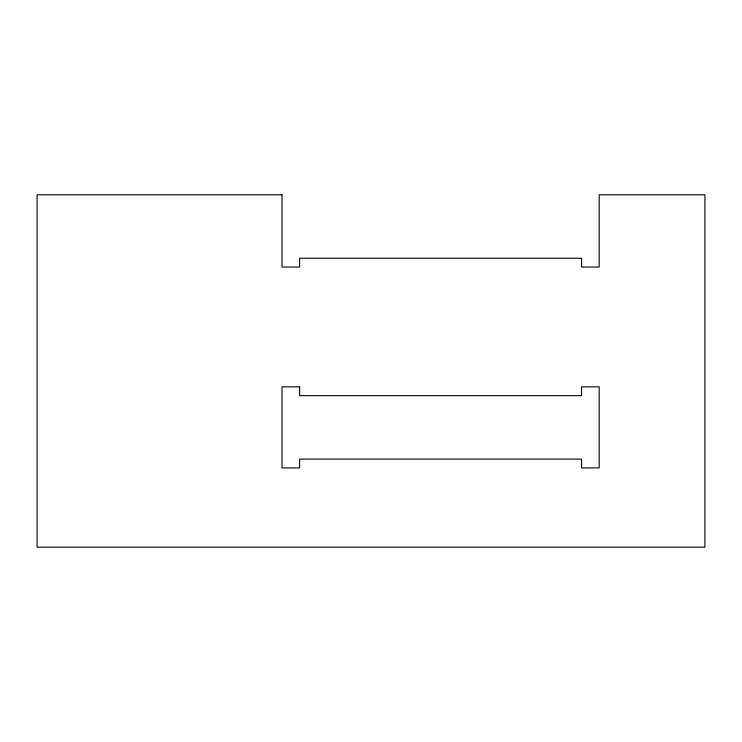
<?xml version="1.0" encoding="UTF-8"?>
<svg xmlns="http://www.w3.org/2000/svg" width="742" height="742" viewBox="0 0 742 742"><rect width="100%" height="100%" fill="white"/><g stroke="black" fill="none" stroke-linecap="round" stroke-linejoin="round"><path stroke-width="1.11" d="M282.016 194.803L37.1 194.803L37.1 547.197L704.9 547.197L704.9 194.803L599.184 194.803L599.184 267.046L581.561 267.046L581.561 258.235L299.638 258.235L299.638 267.046L282.016 267.046L282.016 194.803M299.638 386.86L282.016 386.86L282.016 467.914L299.638 467.914L299.638 459.103L581.561 459.103L581.561 467.914L599.184 467.914L599.184 386.86L581.561 386.86L581.561 395.672L299.638 395.672L299.638 386.86"/></g></svg>
